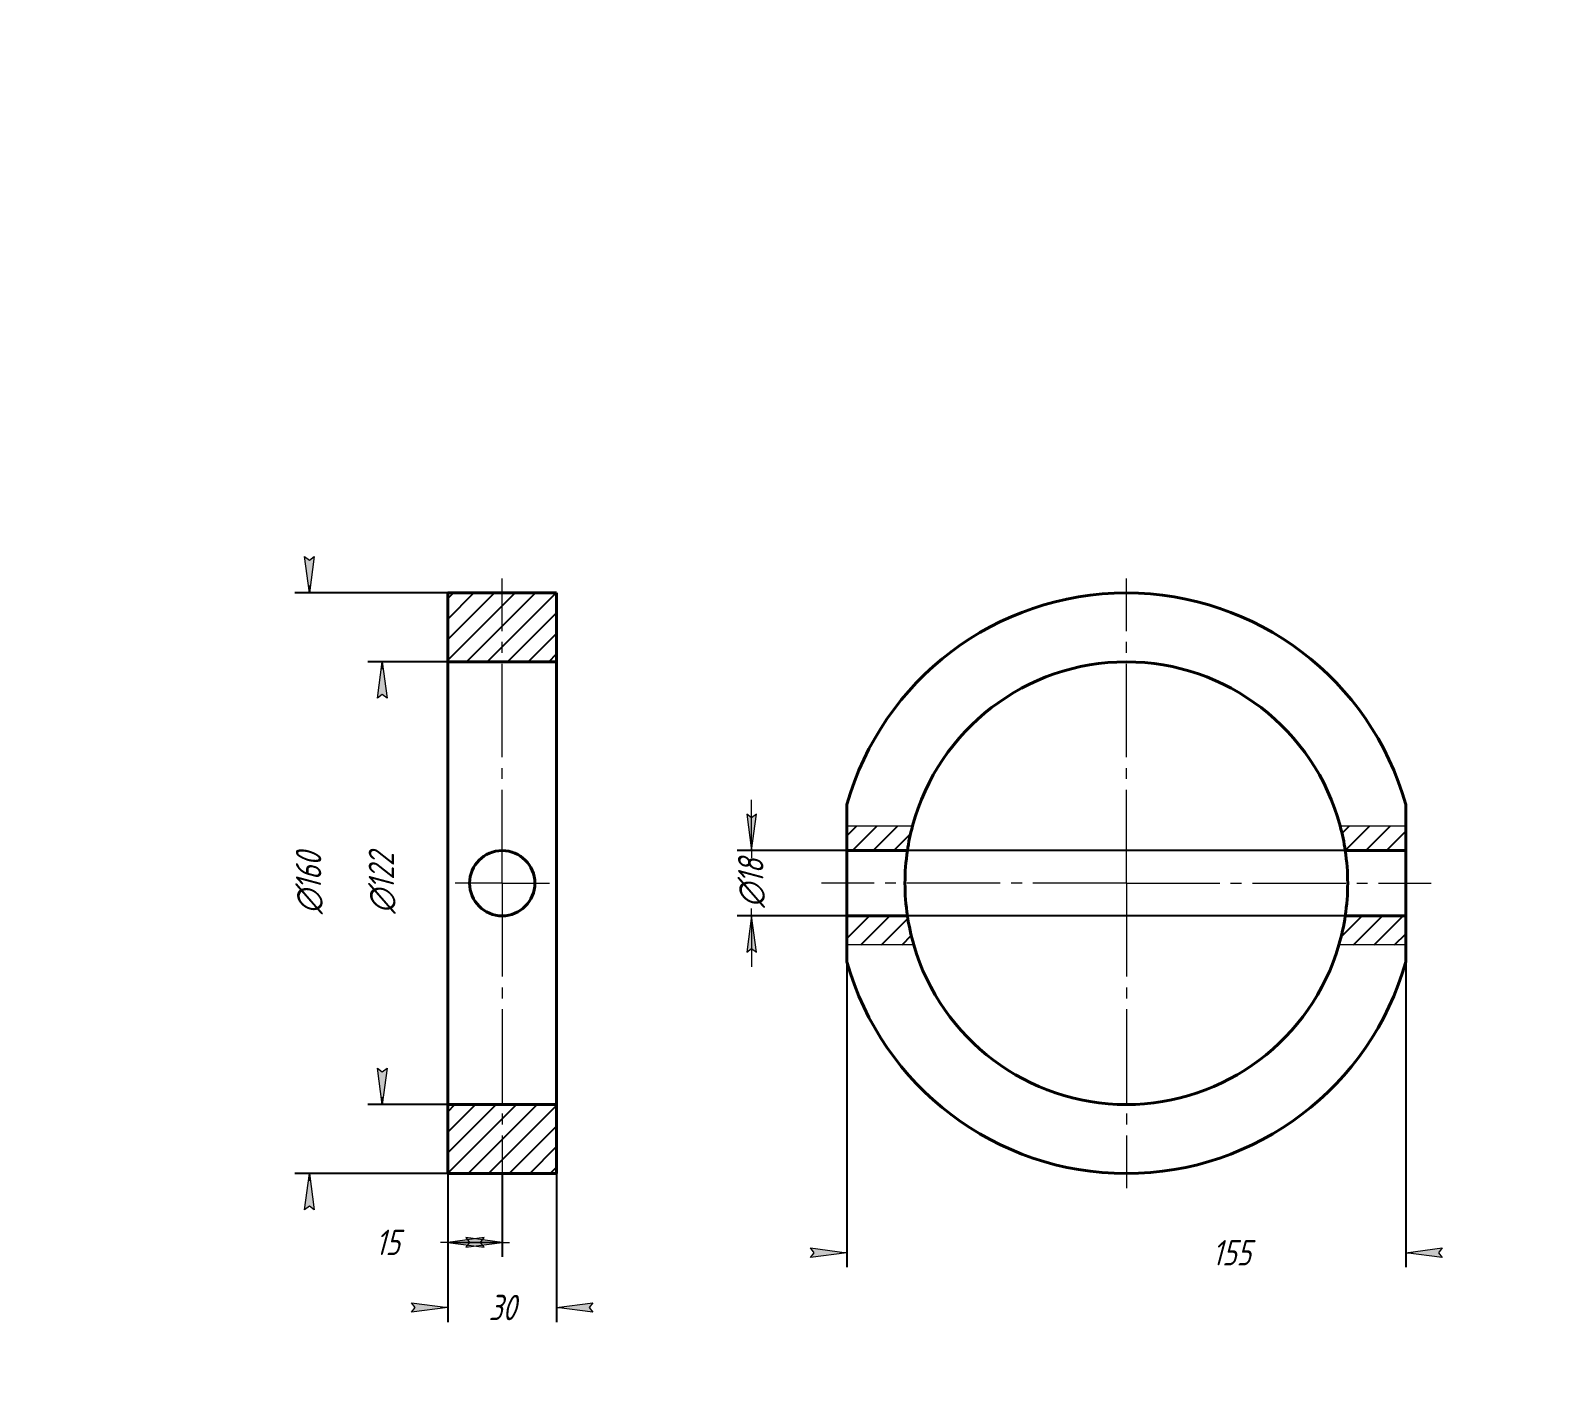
# Model space of a CAD drawing. Header units: millimetres. Extents: x 0 to 210, y 0 to 297.
# Drawn here: x 0 to 210, y 110.4 to 297 of the extents above; entities that cross this region are included whole.
import ezdxf

# ---------------------------------------------------------------- set-up
doc = ezdxf.new("R2010")
doc.units = ezdxf.units.MM
for name, pattern in [('K5LT_AXLED', [17.375, 12.875, -1.5, 1.5, -1.5]), ('K5LT_BASIC', [0]), ('K5LT_THIN', [0]), ('K5LT_THIN_INCLUDED_TO_HATCHING', [0])]:
    doc.linetypes.add(name, pattern=pattern)
doc.layers.add('Системный слой', color=7, linetype='Continuous')
doc.styles.add('KDIMTEXTSTYLE', font='GOST_AU.SHX', dxfattribs={"width": 0.96, "oblique": 15, "height": 5})
doc.dimstyles.new('KDIMSTYLE (0.50)', dxfattribs={"dimtxt": 5, "dimasz": 1, "dimexe": 2, "dimexo": 0.0625, "dimgap": 1, "dimtad": 1, "dimlfac": 2, "dimtxsty": 'KDIMTEXTSTYLE', "dimsah": 1, "dimcen": 0.09, "dimdle": 1, "dimadec": 0, "dimazin": 0, "dimtfac": 0.667, "dimtmove": 0, "dimatfit": 3, "dimfxl": 1, "dimtvp": 1, "dimtolj": 1, "dimtzin": 0, "dimarcsym": 0})
pattern_1 = [(45, (0, 0), (-1.414213562373095, 1.414213562373095), [])]

# ---------------------------------------------------------------- blocks, each defined once
blk = doc.blocks.new('U0')
at = {"layer": 'Системный слой', "color": 150, "linetype": 'K5LT_BASIC', "lineweight": 40, "true_color": 0x0080ff}
for start, end in [(14.98787791403042, 165.0121220859696), (196.1819473489355, 343.8180526510645)]:
    blk.add_arc((151, 179.5), 30.5, start, end, dxfattribs=at)
blk = doc.blocks.new('U1')
at = {"layer": 'Системный слой', "color": 150, "linetype": 'K5LT_BASIC', "lineweight": 40, "true_color": 0x0080ff}
for p, q in [((112.5, 190.3512672071054), (112.5, 187.3877476815197)), ((112.5, 171), (112.5, 168.6487327928946))]:
    blk.add_line(p, q, dxfattribs=at)
blk = doc.blocks.new('U2')
at = {"layer": 'Системный слой', "color": 150, "linetype": 'K5LT_BASIC', "lineweight": 40, "true_color": 0x0080ff}
for p, q in [((189.5, 187.3877476815197), (189.5, 190.3512672071053)), ((189.5, 168.6487327928947), (189.5, 171))]:
    blk.add_line(p, q, dxfattribs=at)
blk = doc.blocks.new('U3')
at = {"layer": 'Системный слой', "color": 7, "linetype": 'K5LT_THIN_INCLUDED_TO_HATCHING', "lineweight": 18}
for p, q in [((112.5, 187.3877476815197), (121.5375928255568, 187.3877476815197)), ((180.4624071744432, 187.3877476815197), (189.5, 187.3877476815197)), ((121.7083629682464, 171), (112.5, 171)), ((189.5, 171), (180.2916370317536, 171))]:
    blk.add_line(p, q, dxfattribs=at)
blk = doc.blocks.new('U4')
at = {"layer": 'Системный слой', "color": 30, "linetype": 'K5LT_AXLED', "lineweight": 18, "true_color": 0xff8000}
for q in [(151, 221.5), (109, 179.5), (151, 137.5), (193, 179.5)]:
    blk.add_line((151, 179.5), q, dxfattribs=at)
blk = doc.blocks.new('KDIMARROW_01')
at = {"layer": 'Системный слой'}
blk.add_hatch(color=0, dxfattribs=at).paths.add_polyline_path([(-5, -0.6582624912261956), (0, 0), (-5, 0.658262491226197), (-4.5, 5.51091059616309e-16)])
at = {"layer": 'Системный слой', "color": 0, "linetype": 'K5LT_THIN', "lineweight": 18}
for p, q in [((-4.5, 5.51091059616309e-16), (-5, 0.658262491226197)), ((-5, 0.658262491226197), (0, 0)), ((0, 0), (-5, -0.6582624912261956)), ((-5, -0.6582624912261956), (-4.5, 5.51091059616309e-16)), ((0, 0), (-1, 0))]:
    blk.add_line(p, q, dxfattribs=at)
blk = doc.blocks.new('KDIMARROW_02')
at = {"layer": 'Системный слой'}
blk.add_hatch(color=0, dxfattribs=at).paths.add_polyline_path([(4.5, -5.51091059616309e-16), (5, 0.6582624912261956), (0, 0), (5, -0.658262491226197)])
at = {"layer": 'Системный слой', "color": 0, "linetype": 'K5LT_THIN', "lineweight": 18}
for p, q in [((0, 0), (-1, 0)), ((5, 0.6582624912261956), (0, 0)), ((0, 0), (5, -0.658262491226197)), ((0, 0), (7, -8.572527594031472e-16)), ((4.5, -5.51091059616309e-16), (5, 0.6582624912261956)), ((5, -0.658262491226197), (4.5, -5.51091059616309e-16))]:
    blk.add_line(p, q, dxfattribs=at)
blk = doc.blocks.new('U7')
at = {"layer": 'Системный слой', "color": 30, "linetype": 'K5LT_AXLED', "lineweight": 18, "true_color": 0xff8000}
for q in [(65.00000000000009, 221.5), (58.5, 179.5), (71.5, 179.5), (64.99999999999991, 137.5)]:
    blk.add_line((65, 179.5), q, dxfattribs=at)

msp = doc.modelspace()

# ---------------------------------------------------------------- hatches: boundary and pattern name
at = {"layer": 'Системный слой'}
h = msp.add_hatch(dxfattribs=at)
h.set_pattern_fill('', angle=45, style=0, pattern_type=0)
h.set_pattern_definition(pattern_1)
h.paths.add_polyline_path([(57.50000000000001, 149), (57.50000000000001, 139.5), (72.5, 139.5), (72.5, 149)])
h.paths.add_polyline_path([(57.49999999999999, 219.5), (57.49999999999999, 210), (72.5, 210), (72.5, 219.5)])
h = msp.add_hatch(dxfattribs=at)
h.set_pattern_fill('', angle=45, style=0, pattern_type=0)
h.set_pattern_definition(pattern_1)
h.paths.add_polyline_path([(121.7083629682464, 170.9999999999999), (120.8337937421033, 175), (112.5, 175), (112.5, 171)])
h.paths.add_polyline_path([(120.8337937420033, 184.0000000000001), (121.5375928255569, 187.3877476815197), (112.5, 187.3877476815197), (112.4999999999, 184)])
h.paths.add_polyline_path([(180.4624071744432, 187.3877476815198), (181.1662062579967, 184), (189.5, 184), (189.5, 187.3877476815197)])
h.paths.add_polyline_path([(181.1662062579967, 174.9999999999999), (180.2916370317536, 171), (189.5, 171), (189.5, 175)])

# ---------------------------------------------------------------- linework, layer by layer
at = {"layer": 'Системный слой', "color": 150, "linetype": 'K5LT_BASIC', "lineweight": 40, "true_color": 0x0080ff}
for p, q in [((57.49999999999999, 210), (57.49999999999999, 219.5)), ((57.49999999999999, 219.5), (72.5, 219.5)), ((72.5, 210), (72.5, 219.5)), ((57.50000000000001, 149), (57.49999999999999, 210)), ((57.49999999999999, 210), (72.5, 210)), ((72.5, 149), (72.5, 210)), ((112.5, 187.3877476815197), (112.5, 184)), ((189.5, 184), (189.5, 187.3877476815197)), ((112.5, 184), (112.5, 175)), ((120.8337937420033, 184.0000000000001), (112.5, 184)), ((189.5, 184), (181.1662062579967, 184)), ((189.5, 184), (189.5, 175)), ((120.8337937420033, 174.9999999999999), (112.5, 175)), ((112.5, 175), (112.5, 171)), ((189.5, 175), (181.1662062579967, 174.9999999999999)), ((189.5, 171), (189.5, 175)), ((57.50000000000001, 139.5), (57.50000000000001, 149)), ((57.50000000000001, 149), (72.5, 149)), ((72.5, 139.5), (72.5, 149)), ((57.50000000000001, 139.5), (72.5, 139.5))]:
    msp.add_line(p, q, dxfattribs=at)
msp.add_circle((65, 179.5), 4.5, dxfattribs=at)
for radius, start, end in [(40.00000000000001, 15.74054852516868, 164.2594514748312), (30.5, 165.0121220859693, 171.5155502586236), (30.5, 8.484449741376347, 14.98787791403046), (30.5, 171.5155502586234, 188.4844497413765), (30.5, 351.5155502586235, 8.484449741376347), (30.5, 188.4844497413765, 196.1819473489357), (30.5, 343.8180526510643, 351.5155502586235), (39.99999999999999, 195.7405485251687, 344.2594514748313)]:
    msp.add_arc((151, 179.5), radius, start, end, dxfattribs=at)

# ---------------------------------------------------------------- block references
at = {"layer": 'Системный слой'}
for name in ['U7', 'U4', 'U0', 'U1', 'U2', 'U3']:
    msp.add_blockref(name, (0, 0), dxfattribs=at)

# ---------------------------------------------------------------- dimensions: what is measured, and where the dimension line sits
at = {"layer": 'Системный слой', "color": 7}
for base, p1, p2, location, override in [((38.43116743389129, 139.5), (57.49999999999999, 219.5), (57.50000000000001, 139.5), (38.43116743389129, 179.5), {"dimexo": 0, "dimpost": '\\H3.5;\\W0.965;\\Q15;∅<>', "dimblk1": 'KDIMARROW_01', "dimblk2": 'KDIMARROW_01', "dimse1": 0, "dimse2": 0, "dimclrt": 7, "dimtolj": 1}), ((48.46818105851074, 210), (57.50000000000001, 149), (57.49999999999999, 210), (48.46818105851073, 179.5), {"dimexo": 0, "dimpost": '\\H3.5;\\W0.965;\\Q15;∅<>', "dimblk1": 'KDIMARROW_01', "dimblk2": 'KDIMARROW_01', "dimse1": 0, "dimse2": 0, "dimclrt": 7, "dimtolj": 1}), ((99.36147039047694, 184.0000000000001), (181.1662062579967, 174.9999999999999), (181.1662062579967, 184), (99.36147039047694, 179.5), {"dimexo": 0, "dimpost": '\\H3.5;\\W0.965;\\Q15;∅<>', "dimblk1": 'KDIMARROW_02', "dimblk2": 'KDIMARROW_02', "dimse1": 0, "dimse2": 0, "dimclrt": 7, "dimtolj": 1})]:
    msp.add_linear_dim(base=base, p1=p1, p2=p2, angle=90, location=location, dimstyle='KDIMSTYLE (0.50)', override=override, dxfattribs=at).render()
msp.add_linear_dim(base=(112.5, 128.5822472500113), p1=(189.5, 175), p2=(112.5, 175), location=(165.5, 128.5822472500113), text='\\H3.5;\\W0.965;\\Q15;\\H3.5;\\W0.965;\\Q15;\\Q15;155', dimstyle='KDIMSTYLE (0.50)', override={"dimexo": 0, "dimblk1": 'KDIMARROW_01', "dimblk2": 'KDIMARROW_01', "dimse1": 0, "dimse2": 0, "dimclrt": 7, "dimtolj": 1}, dxfattribs=at).render()
for base, p1, location, override in [((57.50000000000001, 130.008288972309), (64.99999999999991, 139.5), (49.21742734909064, 130.008288972309), {"dimexo": 0, "dimpost": '\\H3.5;\\W0.965;\\Q15;<>', "dimblk1": 'KDIMARROW_02', "dimblk2": 'KDIMARROW_02', "dimse1": 0, "dimse2": 0, "dimclrt": 7, "dimtolj": 1}), ((57.50000000000001, 121.0334291410024), (72.5, 139.5), (65, 121.0334291410024), {"dimexo": 0, "dimpost": '\\H3.5;\\W0.965;\\Q15;<>', "dimblk1": 'KDIMARROW_01', "dimblk2": 'KDIMARROW_01', "dimse1": 0, "dimse2": 0, "dimclrt": 7, "dimtolj": 1})]:
    msp.add_linear_dim(base=base, p1=p1, p2=(57.50000000000001, 139.5), location=location, dimstyle='KDIMSTYLE (0.50)', override=override, dxfattribs=at).render()

doc.saveas('drawing.dxf')
